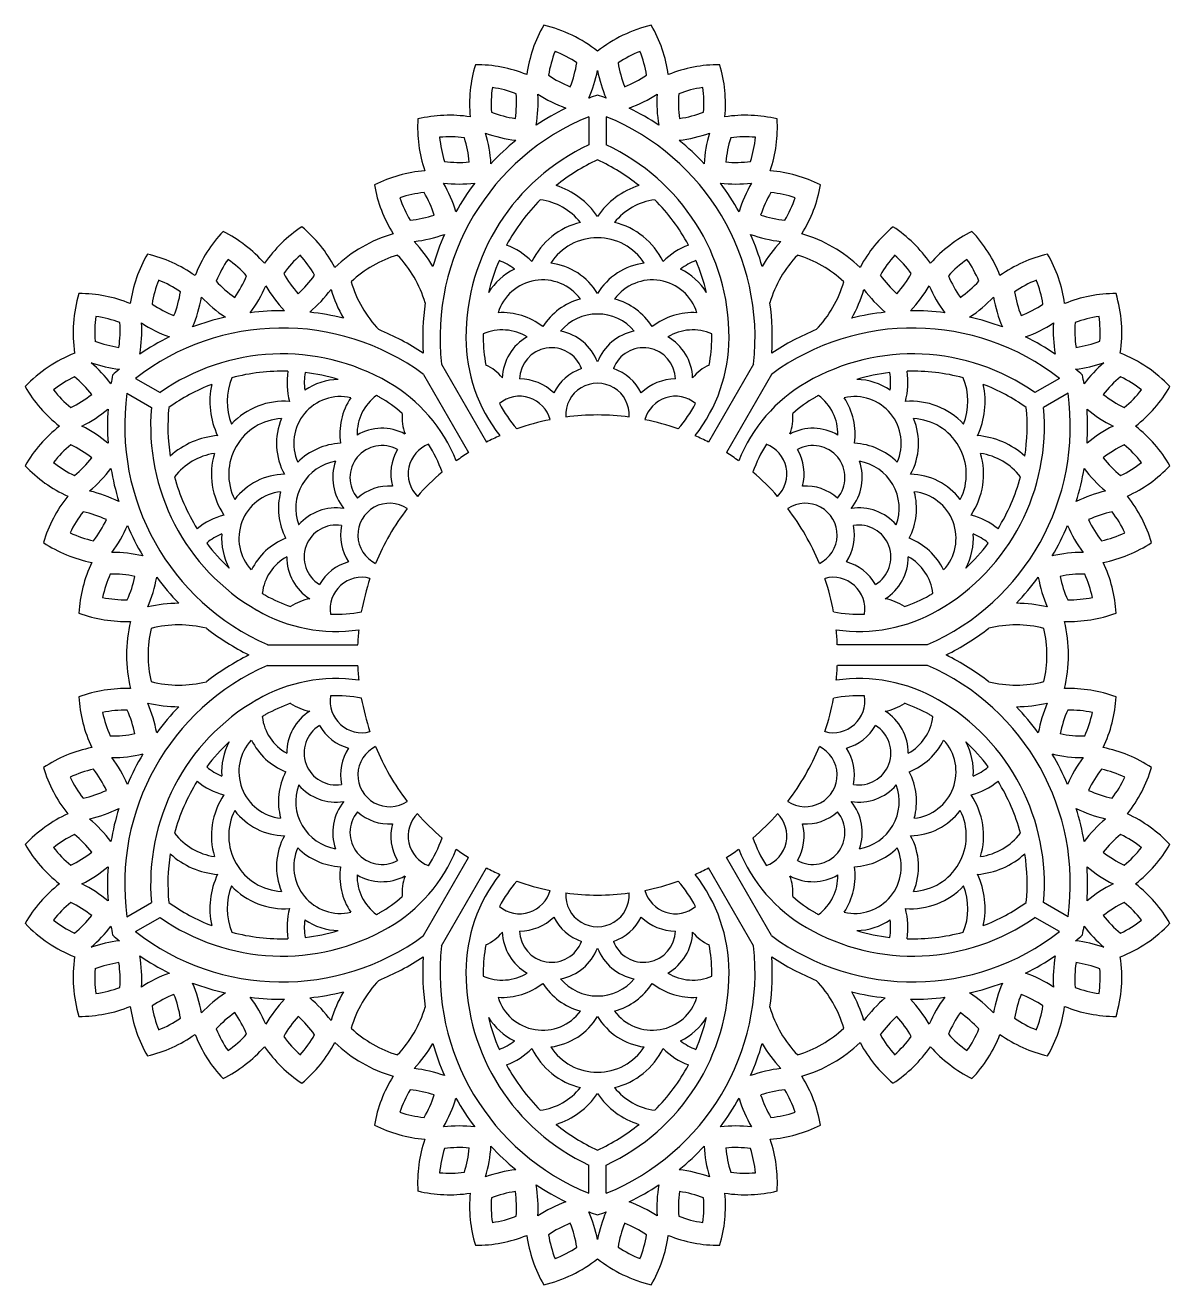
# Model space of a CAD drawing. Extents: x 4 to 286, y 80 to 226.
# Drawn here: x 153.5 to 286, y 80.2 to 226.1 of the extents above; entities that cross this region are included whole.
import ezdxf

# ---------------------------------------------------------------- set-up
doc = ezdxf.new("R2010")
doc.units = 0
doc.layers.get('0').update_dxf_attribs({"linetype": 'CONTINUOUS'})

msp = doc.modelspace()

# ---------------------------------------------------------------- linework, layer by layer
for p, q in [((218.74, 215.47), (218.74, 212.2)), ((220.74, 215.47), (220.74, 212.2)), ((201.68, 186.84), (206.9, 177.8)), ((237.81, 186.84), (232.59, 177.8)), ((199.6, 185.64), (204.82, 176.6)), ((239.88, 185.64), (234.66, 176.6)), ((166.27, 185.18), (169.11, 183.54)), ((273.21, 185.18), (270.38, 183.54)), ((165.27, 183.45), (168.11, 181.81)), ((274.21, 183.45), (271.38, 181.81)), ((181.54, 154.35), (191.98, 154.35)), ((257.95, 154.35), (247.51, 154.35)), ((181.54, 151.95), (191.98, 151.95)), ((257.95, 151.95), (247.51, 151.95)), ((199.6, 120.67), (204.82, 129.71)), ((201.68, 119.47), (206.9, 128.51)), ((237.81, 119.47), (232.59, 128.51)), ((239.88, 120.67), (234.66, 129.71)), ((165.27, 122.86), (168.11, 124.5)), ((274.21, 122.86), (271.38, 124.5)), ((166.27, 121.13), (169.11, 122.77)), ((273.21, 121.13), (270.38, 122.77)), ((218.74, 90.84), (218.74, 94.11)), ((220.74, 90.84), (220.74, 94.11))]:
    msp.add_line(p, q)
for centre, radius, start, end in [((227.1, 218.17), 15.7, 149.8174, 172.0495), ((209.95, 210.77), 15.7, 51.412, 76.8421), ((229.54, 210.77), 15.7, 103.1579, 128.588), ((212.39, 218.17), 15.7, 7.9505, 30.1826), ((227.1, 218.17), 13.2, 158.3402, 170.8104), ((209.95, 210.77), 13.2, 55.8491, 68.3193), ((204.32, 223.81), 13.2, 338.3402, 350.8104), ((229.54, 210.77), 13.2, 111.6807, 124.1509), ((235.16, 223.81), 13.2, 189.1896, 201.6598), ((212.39, 218.17), 13.2, 9.1896, 21.6598), ((220.63, 216.94), 15.7, 163.1507, 185.3829), ((205.65, 205.79), 15.7, 67.9433, 90.1755), ((221.47, 231.21), 13.2, 235.8491, 248.3193), ((204.32, 223.81), 15.7, 336.8134, 349.0292), ((235.16, 223.81), 15.7, 190.9708, 203.1866), ((218.01, 231.21), 13.2, 291.6807, 304.1509), ((233.84, 205.79), 15.7, 89.8245, 112.0567), ((218.86, 216.94), 15.7, 354.6171, 16.8493), ((220.63, 216.94), 13.2, 171.6736, 184.1437), ((205.65, 205.79), 13.2, 69.1824, 81.6526), ((233.84, 205.79), 13.2, 98.3474, 110.8176), ((218.86, 216.94), 13.2, 355.8563, 8.3264), ((197.17, 217.17), 13.2, 351.6736, 4.1437), ((197.17, 217.17), 15.7, 350.1467, 3.3167), ((221.47, 231.21), 15.7, 236.6761, 249.8461), ((229.13, 189.88), 29.62, 108.4738, 110.488), ((210.36, 189.88), 29.62, 69.512, 71.5262), ((218.01, 231.21), 15.7, 290.1539, 303.3239), ((242.31, 217.17), 15.7, 176.6833, 189.8533), ((242.31, 217.17), 13.2, 175.8563, 188.3264), ((212.15, 228.33), 13.2, 249.1824, 261.6526), ((229.13, 189.88), 29.62, 116.1715, 123.8213), ((210.36, 189.88), 29.62, 56.1787, 63.8285), ((227.33, 228.33), 13.2, 278.3474, 290.8176), ((214.62, 214.25), 15.7, 176.484, 198.7162), ((202.61, 199.94), 15.7, 81.2766, 103.5088), ((229.13, 189.88), 27.62, 112.088, 186.3214), ((210.36, 189.88), 27.62, 353.6786, 67.912), ((236.87, 199.94), 15.7, 76.4912, 98.7234), ((224.87, 214.25), 15.7, 341.2838, 3.516), ((202.61, 199.94), 13.2, 82.5158, 94.9859), ((214.62, 214.25), 13.2, 185.0069, 197.477), ((191.74, 209.07), 13.2, 5.0069, 17.477), ((191.74, 209.07), 15.7, 3.4801, 16.65), ((212.15, 228.33), 15.7, 250.0095, 263.1794), ((227.33, 228.33), 15.7, 276.8206, 289.9905), ((247.75, 209.07), 15.7, 163.35, 176.5199), ((247.75, 209.07), 13.2, 162.523, 174.9931), ((236.87, 199.94), 13.2, 85.0141, 97.4842), ((224.87, 214.25), 13.2, 342.523, 354.9931), ((229.13, 189.88), 24.62, 114.9519, 180), ((229.13, 189.88), 29.62, 129.5049, 137.1546), ((210.36, 189.88), 24.62, 0, 65.0481), ((210.36, 189.88), 29.62, 42.8454, 50.4951), ((203.74, 223.38), 13.2, 262.5158, 274.9859), ((229.13, 189.88), 22.62, 114.5159, 128.8545), ((210.36, 189.88), 22.62, 51.1455, 65.4841), ((235.74, 223.38), 13.2, 265.0141, 277.4842), ((201.01, 193.56), 15.7, 94.6099, 116.8421), ((238.48, 193.56), 15.7, 63.1579, 85.3901), ((209.39, 210.25), 15.7, 189.8174, 212.0495), ((188.32, 199.93), 15.7, 16.8134, 29.9834), ((203.74, 223.38), 15.7, 263.3428, 276.5128), ((229.13, 189.88), 29.62, 142.8382, 150.488), ((212.14, 198.7), 9.23, 34.5283, 72.3515), ((227.34, 198.7), 9.23, 107.6485, 145.4717), ((235.74, 223.38), 15.7, 263.4872, 276.6572), ((210.36, 189.88), 29.62, 29.512, 37.1618), ((251.16, 199.93), 15.7, 150.0166, 163.1866), ((230.09, 210.25), 15.7, 327.9505, 350.1826), ((201.01, 193.56), 13.2, 95.8491, 108.3193), ((209.39, 210.25), 13.2, 198.3402, 210.8104), ((188.32, 199.93), 13.2, 18.3402, 30.8104), ((229.13, 189.88), 22.62, 135.0448, 151.679), ((212.14, 198.7), 7.23, 38.7081, 82.2001), ((227.34, 198.7), 7.23, 97.7999, 141.2919), ((210.36, 189.88), 22.62, 28.321, 44.9552), ((251.16, 199.93), 13.2, 149.1896, 161.6598), ((238.48, 193.56), 13.2, 71.6807, 84.1509), ((230.09, 210.25), 13.2, 329.1896, 341.6598), ((194.12, 189.58), 15.7, 123.1579, 145.3901), ((175.47, 190.67), 15.7, 27.9505, 50.1826), ((196.7, 216.62), 13.2, 275.8491, 288.3193), ((219.74, 195), 8.46, 103.4157, 154.0005), ((219.74, 195), 8.46, 25.9995, 76.5843), ((242.78, 216.62), 13.2, 251.6807, 264.1509), ((264.01, 190.67), 15.7, 129.8174, 152.0495), ((245.36, 189.58), 15.7, 34.6099, 56.8421), ((187.79, 191.38), 15.7, 136.4912, 158.7234), ((169.39, 188.14), 15.7, 41.2838, 63.516), ((200.64, 186.24), 16.32, 106.224, 133.776), ((196.7, 216.62), 15.7, 276.6761, 289.8461), ((229.13, 189.88), 29.62, 156.1715, 163.8213), ((219.74, 195), 6.46, 33.0989, 146.9011), ((242.78, 216.62), 15.7, 250.1539, 263.3239), ((210.36, 189.88), 29.62, 16.1787, 23.8285), ((238.84, 186.24), 16.32, 46.224, 73.776), ((270.09, 188.14), 15.7, 116.484, 138.7162), ((251.7, 191.38), 15.7, 21.2766, 43.5088), ((187.1, 190.25), 15.7, 30.1467, 43.3167), ((206.16, 192.73), 8.46, 44.9469, 68.7766), ((233.33, 192.73), 8.46, 111.2234, 135.0531), ((252.38, 190.25), 15.7, 136.6833, 149.8533), ((181.21, 191.68), 15.7, 149.8245, 172.0567), ((164.06, 184.28), 15.7, 54.6171, 76.8493), ((187.79, 191.38), 13.2, 145.0141, 157.4842), ((169.39, 188.14), 13.2, 42.523, 54.9931), ((194.12, 189.58), 13.2, 131.6807, 144.1509), ((175.47, 190.67), 13.2, 29.1896, 41.6598), ((200.64, 186.24), 13.82, 107.1154, 132.8846), ((187.1, 190.25), 13.2, 16.1431, 44.1872), ((229.13, 189.88), 22.62, 156.7685, 166.6384), ((206.16, 192.73), 6.46, 52.0463, 70.1914), ((213.4, 191.17), 7.41, 31.0598, 82.7424), ((226.09, 191.17), 7.41, 97.2576, 148.9402), ((233.33, 192.73), 6.46, 109.8086, 127.9537), ((210.36, 189.88), 22.62, 13.3616, 23.2315), ((252.38, 190.25), 13.2, 135.8128, 163.8569), ((238.84, 186.24), 13.82, 47.1154, 72.8846), ((264.01, 190.67), 13.2, 138.3402, 150.8104), ((245.36, 189.58), 13.2, 35.8491, 48.3193), ((270.09, 188.14), 13.2, 125.0069, 137.477), ((251.7, 191.38), 13.2, 22.5158, 34.9859), ((275.42, 184.28), 15.7, 103.1507, 125.3829), ((258.27, 191.68), 15.7, 7.9433, 30.1755), ((166.93, 202.12), 13.2, 325.0141, 337.4842), ((194.94, 203.75), 13.2, 209.1896, 221.6598), ((176.3, 204.84), 13.2, 311.6807, 324.1509), ((213.4, 191.17), 7.41, 116.205, 147.9139), ((226.09, 191.17), 7.41, 32.0861, 63.795), ((263.18, 204.84), 13.2, 215.8491, 228.3193), ((244.54, 203.75), 13.2, 318.3402, 330.8104), ((272.56, 202.12), 13.2, 202.5158, 214.9859), ((181.21, 191.68), 13.2, 158.3474, 170.8176), ((164.06, 184.28), 13.2, 55.8563, 68.3264), ((185.32, 205.36), 13.2, 222.523, 234.9931), ((166.93, 202.12), 15.7, 323.4872, 336.6572), ((194.94, 203.75), 15.7, 210.0166, 223.1866), ((176.3, 204.84), 15.7, 310.1539, 323.3239), ((203.94, 199.97), 15.7, 196.6833, 209.8533), ((203.94, 199.97), 13.2, 195.8128, 223.8569), ((213.4, 191.17), 5.41, 36.1874, 162.7599), ((226.09, 191.17), 5.41, 17.2401, 143.8126), ((235.55, 199.97), 13.2, 316.1431, 344.1872), ((235.55, 199.97), 15.7, 330.1467, 343.3167), ((263.18, 204.84), 15.7, 216.6761, 229.8461), ((244.54, 203.75), 15.7, 316.8134, 329.9834), ((272.56, 202.12), 15.7, 203.3428, 216.5128), ((254.16, 205.36), 13.2, 305.0069, 317.477), ((275.42, 184.28), 13.2, 111.6736, 124.1437), ((258.27, 191.68), 13.2, 9.1824, 21.6526), ((174.74, 190.45), 15.7, 163.1579, 188.588), ((159.76, 179.29), 15.7, 67.9505, 90.1826), ((158.44, 197.31), 13.2, 338.3474, 350.8176), ((158.44, 197.31), 15.7, 336.8206, 349.9905), ((185.32, 205.36), 15.7, 223.35, 236.5199), ((219.74, 187.08), 7.55, 105.2104, 147.1645), ((219.74, 187.08), 7.55, 32.8355, 74.7896), ((254.16, 205.36), 15.7, 303.4801, 316.65), ((281.05, 197.31), 15.7, 190.0095, 203.1794), ((281.05, 197.31), 13.2, 189.1824, 201.6526), ((279.72, 179.29), 15.7, 89.8174, 112.0495), ((264.74, 190.45), 15.7, 351.412, 16.8421), ((175.59, 204.71), 13.2, 235.8563, 248.3264), ((183.24, 163.39), 29.62, 89.512, 97.1618), ((183.24, 163.39), 29.62, 76.1787, 83.8285), ((229.13, 189.88), 29.62, 172.1666, 183.4424), ((208.73, 185.24), 7.55, 51.7829, 93.737), ((219.74, 187.08), 5.55, 39.8123, 140.1877), ((230.76, 185.24), 7.55, 86.263, 128.2171), ((210.36, 189.88), 29.62, 356.5576, 7.8334), ((256.24, 163.39), 29.62, 96.1715, 103.8213), ((256.24, 163.39), 29.62, 82.8382, 90.488), ((263.9, 204.71), 13.2, 291.6736, 304.1437), ((174.74, 190.45), 13.2, 171.6807, 184.1509), ((159.76, 179.29), 13.2, 69.1896, 81.6598), ((151.28, 190.68), 13.2, 351.6807, 4.1509), ((151.28, 190.68), 15.7, 350.1539, 3.3239), ((175.59, 204.71), 15.7, 236.6833, 249.8533), ((183.24, 163.39), 29.62, 102.8454, 110.4951), ((256.24, 163.39), 29.62, 69.5049, 77.1546), ((263.9, 204.71), 15.7, 290.1467, 303.3167), ((288.2, 190.68), 15.7, 176.6761, 189.8461), ((288.2, 190.68), 13.2, 175.8491, 188.3193), ((279.72, 179.29), 13.2, 98.3402, 110.8104), ((264.74, 190.45), 13.2, 355.8491, 8.3193), ((183.24, 163.39), 27.62, 53.6786, 127.912), ((183.24, 163.39), 29.62, 116.1787, 123.8285), ((183.24, 163.39), 29.62, 56.5576, 67.8334), ((222.8, 189.88), 18.29, 180, 218.2875), ((208.73, 185.24), 5.55, 58.7597, 113.4776), ((229.13, 189.88), 22.62, 178.8569, 180), ((222.8, 189.88), 16.29, 180, 191.191), ((214.42, 185.03), 5.7, 119.6212, 177.8981), ((214.42, 185.03), 5.7, 21.0492, 79.3261), ((225.06, 185.03), 5.7, 100.6739, 158.9508), ((230.76, 185.24), 5.55, 66.5224, 121.2403), ((225.06, 185.03), 5.7, 2.1019, 60.3788), ((216.68, 189.88), 18.29, 321.7125, 0), ((216.68, 189.88), 16.29, 348.809, 0), ((210.36, 189.88), 22.62, 0, 1.1431), ((256.24, 163.39), 27.62, 52.088, 126.3214), ((256.24, 163.39), 29.62, 112.1666, 123.4424), ((256.24, 163.39), 29.62, 56.1715, 63.8213), ((166.26, 201.83), 13.2, 249.1896, 261.6598), ((214.42, 185.03), 3.7, 20.1602, 178.7872), ((225.06, 185.03), 3.7, 1.2128, 159.8398), ((273.22, 201.83), 13.2, 278.3402, 290.8104), ((164.95, 173.48), 15.7, 111.412, 136.8421), ((150.84, 175.13), 15.7, 36.8134, 49.0292), ((166.26, 201.83), 15.7, 250.9708, 263.1866), ((183.24, 163.39), 24.62, 60, 125.0481), ((204.36, 181.58), 5.7, 39.9966, 64.426), ((235.12, 181.58), 5.7, 115.574, 140.0034), ((256.24, 163.39), 24.62, 54.9519, 120), ((273.22, 201.83), 15.7, 276.8134, 289.0292), ((288.64, 175.13), 15.7, 130.9708, 143.1866), ((274.54, 173.48), 15.7, 43.1579, 68.588), ((164.95, 173.48), 13.2, 115.8491, 128.3193), ((150.84, 175.13), 13.2, 38.3402, 50.8104), ((192.63, 179.65), 29.62, 168.4738, 170.488), ((183.24, 163.39), 29.62, 129.512, 131.5262), ((184.1, 182.51), 7.23, 157.7999, 201.2919), ((183.24, 163.39), 22.62, 88.321, 104.9552), ((192.26, 184.71), 8.46, 171.2234, 195.0531), ((192.26, 184.71), 6.46, 169.8086, 187.9537), ((183.24, 163.39), 22.62, 73.3616, 83.2315), ((219.74, 180.95), 5.67, 109.0028, 153.2535), ((219.74, 180.95), 5.67, 26.7465, 70.9972), ((256.24, 163.39), 22.62, 96.7685, 106.6384), ((247.22, 184.71), 6.46, 352.0463, 10.1914), ((247.22, 184.71), 8.46, 344.9469, 8.7766), ((256.24, 163.39), 22.62, 75.0448, 91.679), ((255.39, 182.51), 7.23, 338.7081, 22.2001), ((256.24, 163.39), 29.62, 48.4738, 50.488), ((246.86, 179.65), 29.62, 9.512, 11.5262), ((288.64, 175.13), 13.2, 129.1896, 141.6598), ((274.54, 173.48), 13.2, 51.6807, 64.1509), ((167.11, 192.03), 15.7, 209.8174, 232.0495), ((167.11, 192.03), 13.2, 218.3402, 230.8104), ((183.24, 163.39), 22.62, 111.1455, 125.4841), ((184.1, 182.51), 9.23, 167.6485, 205.4717), ((189.99, 177.66), 7.41, 92.0861, 123.795), ((186.4, 168.87), 18.29, 21.7125, 60), ((210.72, 179.44), 5.67, 45.6939, 89.9445), ((219.74, 180.95), 3.67, 356.214, 183.786), ((228.77, 179.44), 5.67, 90.0555, 134.3061), ((253.08, 168.87), 18.29, 120, 158.2875), ((249.5, 177.66), 7.41, 56.205, 87.9139), ((255.39, 182.51), 9.23, 334.5283, 12.3515), ((256.24, 163.39), 22.62, 54.5159, 68.8545), ((272.37, 192.03), 13.2, 309.1896, 321.6598), ((272.37, 192.03), 15.7, 307.9505, 330.1826), ((153.01, 193.68), 13.2, 295.8491, 308.3193), ((192.63, 179.65), 27.62, 172.088, 246.3214), ((183.51, 174.08), 8.46, 85.9995, 136.5843), ((189.99, 177.66), 5.41, 77.2401, 203.8126), ((197.46, 178.74), 7.55, 146.263, 188.2171), ((197.46, 178.74), 5.55, 126.5224, 181.2403), ((183.24, 163.39), 22.62, 60, 61.1431), ((186.4, 168.87), 16.29, 48.809, 60), ((210.72, 179.44), 3.67, 15.1614, 129.316), ((222.8, 189.88), 16.29, 207.81, 220.378), ((228.77, 179.44), 3.67, 50.684, 164.8386), ((216.68, 189.88), 16.29, 319.622, 332.19), ((253.08, 168.87), 16.29, 120, 131.191), ((256.24, 163.39), 22.62, 118.8569, 120), ((242.02, 178.74), 5.55, 358.7597, 53.4776), ((249.5, 177.66), 5.41, 336.1874, 102.7599), ((242.02, 178.74), 7.55, 351.7829, 33.737), ((255.98, 174.08), 8.46, 43.4157, 94.0005), ((246.86, 179.65), 27.62, 293.6786, 7.912), ((286.47, 193.68), 13.2, 231.6807, 244.1509), ((153.01, 193.68), 15.7, 296.6761, 309.8461), ((192.63, 179.65), 29.62, 176.1715, 183.8213), ((192.63, 179.65), 24.62, 174.9519, 240), ((192.63, 179.65), 22.62, 174.5159, 188.8545), ((202.82, 180.69), 5.7, 175.574, 200.0034), ((219.74, 153.15), 27.79, 82.428, 97.572), ((236.67, 180.69), 5.7, 339.9966, 4.426), ((246.86, 179.65), 24.62, 300, 5.0481), ((246.86, 179.65), 22.62, 351.1455, 5.4841), ((246.86, 179.65), 29.62, 356.1787, 3.8285), ((286.47, 193.68), 15.7, 230.1539, 243.3239), ((167.11, 167.26), 15.7, 127.9433, 150.1755), ((153.01, 165.62), 15.7, 50.1467, 63.3167), ((183.51, 174.08), 6.46, 93.0989, 206.9011), ((189.99, 177.66), 7.41, 157.2576, 208.9402), ((194.79, 173.7), 5.7, 62.1019, 120.3788), ((219.74, 153.15), 27.79, 101.3754, 109.6596), ((219.74, 153.15), 27.79, 70.3404, 78.6246), ((244.69, 173.7), 5.7, 59.6212, 117.8981), ((249.5, 177.66), 7.41, 331.0598, 22.7424), ((255.98, 174.08), 6.46, 333.0989, 86.9011), ((286.47, 165.62), 15.7, 116.6833, 129.8533), ((272.37, 167.26), 15.7, 29.8245, 52.0567), ((176.5, 169.35), 9.23, 94.5283, 132.3515), ((219.74, 153.15), 27.79, 113.9834, 117.5254), ((219.74, 153.15), 27.79, 62.4746, 66.0166), ((262.99, 169.35), 9.23, 47.6485, 85.4717), ((167.11, 167.26), 13.2, 129.1824, 141.6526), ((153.01, 165.62), 13.2, 51.6736, 64.1437), ((176.5, 169.35), 7.23, 98.7081, 142.2001), ((183.51, 174.08), 8.46, 163.4157, 214.0005), ((190.36, 170.12), 7.55, 92.8355, 134.7896), ((194.79, 173.7), 3.7, 61.2128, 219.8398), ((201.49, 174.11), 5.67, 150.0555, 194.3061), ((201.49, 174.11), 3.67, 110.684, 224.8386), ((186.4, 168.87), 16.29, 19.622, 32.19), ((219.74, 153.15), 27.79, 122.4746, 126.0166), ((219.74, 153.15), 27.79, 53.9834, 57.5254), ((253.08, 168.87), 16.29, 147.81, 160.378), ((237.99, 174.11), 3.67, 315.1614, 69.316), ((244.69, 173.7), 3.7, 320.1602, 118.7872), ((237.99, 174.11), 5.67, 345.6939, 29.9445), ((249.12, 170.12), 7.55, 45.2104, 87.1645), ((255.98, 174.08), 8.46, 325.9995, 16.5843), ((262.99, 169.35), 7.23, 37.7999, 81.2919), ((286.47, 165.62), 13.2, 115.8563, 128.3264), ((272.37, 167.26), 13.2, 38.3474, 50.8176), ((164.95, 185.81), 15.7, 223.1507, 245.3829), ((164.95, 185.81), 13.2, 231.6736, 244.1437), ((150.85, 184.17), 13.2, 309.1824, 321.6526), ((190.36, 170.12), 5.55, 99.8123, 200.1877), ((194.79, 173.7), 5.7, 160.6739, 218.9508), ((244.69, 173.7), 5.7, 321.0492, 19.3261), ((249.12, 170.12), 5.55, 339.8123, 80.1877), ((288.64, 184.17), 13.2, 218.3474, 230.8176), ((274.54, 185.81), 13.2, 295.8563, 308.3264), ((274.54, 185.81), 15.7, 294.6171, 316.8493), ((150.85, 184.17), 15.7, 310.0095, 323.1794), ((192.63, 179.65), 29.62, 189.5049, 197.1546), ((192.63, 179.65), 22.62, 195.0448, 211.679), ((183.64, 166.67), 7.41, 91.0598, 142.7424), ((219.74, 153.15), 27.79, 130.3404, 138.6246), ((219.74, 153.15), 27.79, 41.3754, 49.6596), ((255.84, 166.67), 7.41, 37.2576, 88.9402), ((246.86, 179.65), 22.62, 328.321, 344.9552), ((246.86, 179.65), 29.62, 342.8454, 350.4951), ((288.64, 184.17), 15.7, 216.8206, 229.9905), ((157.32, 156.86), 15.7, 63.4801, 76.65), ((195.67, 167.05), 5.67, 86.7465, 130.9972), ((243.81, 167.05), 5.67, 49.0028, 93.2535), ((282.17, 156.86), 15.7, 103.35, 116.5199), ((170.66, 161.71), 15.7, 141.2766, 163.5088), ((183.64, 166.67), 5.41, 96.1874, 222.7599), ((190.36, 170.12), 7.55, 165.2104, 207.1645), ((195.67, 167.05), 3.67, 56.214, 243.786), ((243.81, 167.05), 3.67, 296.214, 123.786), ((249.12, 170.12), 7.55, 332.8355, 14.7896), ((255.84, 166.67), 5.41, 317.2401, 83.8126), ((268.83, 161.71), 15.7, 16.4912, 38.7234), ((170.66, 161.71), 13.2, 142.5158, 154.9859), ((157.32, 156.86), 13.2, 65.0069, 77.477), ((178.68, 161.18), 8.46, 104.9469, 128.7766), ((189.47, 164.49), 5.7, 81.0492, 139.3261), ((219.74, 153.15), 27.79, 142.428, 157.572), ((219.74, 153.15), 27.79, 22.428, 37.572), ((250.01, 164.49), 5.7, 40.6739, 98.9508), ((260.81, 161.18), 8.46, 51.2234, 75.0531), ((282.17, 156.86), 13.2, 102.523, 114.9931), ((268.83, 161.71), 13.2, 25.0141, 37.4842), ((150.93, 174.41), 13.2, 322.5158, 334.9859), ((150.93, 174.41), 15.7, 323.3428, 336.5128), ((192.63, 179.65), 29.62, 202.8382, 210.488), ((189.47, 164.49), 3.7, 80.1602, 238.7872), ((195.67, 167.05), 5.67, 169.0028, 213.2535), ((243.81, 167.05), 5.67, 326.7465, 10.9972), ((250.01, 164.49), 3.7, 301.2128, 99.8398), ((246.86, 179.65), 29.62, 329.512, 337.1618), ((288.55, 174.41), 15.7, 203.4872, 216.6572), ((288.55, 174.41), 13.2, 205.0141, 217.4842), ((164.27, 179.26), 13.2, 245.0069, 257.477), ((178.68, 161.18), 6.46, 112.0463, 130.1914), ((183.64, 166.67), 7.41, 176.205, 207.9139), ((186.45, 159.66), 7.55, 111.7829, 153.737), ((253.04, 159.66), 7.55, 26.263, 68.2171), ((255.84, 166.67), 7.41, 332.0861, 3.795), ((260.81, 161.18), 6.46, 49.8086, 67.9537), ((275.21, 179.26), 13.2, 282.523, 294.9931), ((164.27, 179.26), 15.7, 236.484, 258.7162), ((163.52, 149.33), 15.7, 76.8134, 89.9834), ((192.63, 179.65), 22.62, 216.7685, 226.6384), ((246.86, 179.65), 22.62, 313.3616, 323.2315), ((275.96, 149.33), 15.7, 90.0166, 103.1866), ((275.21, 179.26), 15.7, 281.2838, 303.516), ((175.38, 157.13), 15.7, 154.6099, 176.8421), ((186.45, 159.66), 5.55, 118.7597, 173.4776), ((189.47, 164.49), 5.7, 179.6212, 237.8981), ((192.46, 158.48), 5.67, 105.6939, 149.9445), ((247.02, 158.48), 5.67, 30.0555, 74.3061), ((250.01, 164.49), 5.7, 302.1019, 0.3788), ((253.04, 159.66), 5.55, 6.5224, 61.2403), ((264.1, 157.13), 15.7, 3.1579, 25.3901), ((175.38, 157.13), 13.2, 155.8491, 168.3193), ((163.52, 149.33), 13.2, 78.3402, 90.8104), ((153.26, 164.93), 13.2, 335.8491, 348.3193), ((153.26, 164.93), 15.7, 336.6761, 349.8461), ((192.63, 179.65), 29.62, 216.1715, 223.8213), ((192.46, 158.48), 3.67, 75.1614, 189.316), ((219.74, 153.15), 27.79, 161.3754, 169.6596), ((247.02, 158.48), 3.67, 350.684, 104.8386), ((219.74, 153.15), 27.79, 10.3404, 18.6246), ((246.86, 179.65), 29.62, 316.1787, 323.8285), ((286.22, 164.93), 15.7, 190.1539, 203.3239), ((275.96, 149.33), 13.2, 89.1896, 101.6598), ((286.22, 164.93), 13.2, 191.6807, 204.1509), ((264.1, 157.13), 13.2, 11.6807, 24.1509), ((165.12, 172.74), 13.2, 258.3402, 270.8104), ((171.3, 143.44), 15.7, 90.1467, 103.3167), ((192.63, 179.65), 22.62, 238.8569, 240), ((189.47, 174.17), 16.29, 240, 251.191), ((187.43, 154.05), 5.7, 99.9966, 124.426), ((252.05, 154.05), 5.7, 55.574, 80.0034), ((250.02, 174.17), 16.29, 288.809, 300), ((246.86, 179.65), 22.62, 300, 301.1431), ((268.19, 143.44), 15.7, 76.6833, 89.8533), ((274.36, 172.74), 13.2, 269.1896, 281.6598), ((165.12, 172.74), 15.7, 249.8174, 272.0495), ((189.47, 174.17), 18.29, 240, 278.2875), ((189.47, 174.17), 16.29, 267.81, 280.378), ((250.02, 174.17), 16.29, 259.622, 272.19), ((250.02, 174.17), 18.29, 261.7125, 300), ((274.36, 172.74), 15.7, 267.9505, 290.1826), ((181.54, 153.15), 16.32, 166.224, 193.776), ((181.54, 153.15), 13.82, 167.1154, 192.8846), ((171.3, 143.44), 13.2, 76.1431, 104.1872), ((192.63, 179.65), 29.62, 232.1666, 243.4424), ((219.74, 153.15), 27.79, 173.9834, 177.5254), ((219.74, 153.15), 27.79, 2.4746, 6.0166), ((246.86, 179.65), 29.62, 296.5576, 307.8334), ((268.19, 143.44), 13.2, 75.8128, 103.8569), ((257.95, 153.15), 13.82, 347.1154, 12.8846), ((257.95, 153.15), 16.32, 346.224, 13.776), ((192.63, 126.66), 29.62, 116.5576, 127.8334), ((246.86, 126.66), 29.62, 52.1666, 63.4424), ((192.63, 126.66), 27.62, 113.6786, 187.912), ((219.74, 153.15), 27.79, 182.4746, 186.0166), ((219.74, 153.15), 27.79, 353.9834, 357.5254), ((246.86, 126.66), 27.62, 352.088, 66.3214), ((189.47, 132.14), 18.29, 81.7125, 120), ((250.02, 132.14), 18.29, 60, 98.2875), ((165.12, 133.57), 15.7, 87.9505, 110.1826), ((171.3, 162.87), 13.2, 255.8128, 283.8569), ((268.19, 162.87), 13.2, 256.1431, 284.1872), ((274.36, 133.57), 15.7, 69.8174, 92.0495), ((175.38, 149.18), 15.7, 183.1579, 205.3901), ((153.26, 141.37), 15.7, 10.1539, 23.3239), ((171.3, 162.87), 15.7, 256.6833, 269.8533), ((192.63, 126.66), 24.62, 120, 185.0481), ((189.47, 132.14), 16.29, 108.809, 120), ((187.43, 152.26), 5.7, 235.574, 260.0034), ((192.46, 147.83), 3.67, 170.684, 284.8386), ((189.47, 132.14), 16.29, 79.622, 92.19), ((219.74, 153.15), 27.79, 190.3404, 198.6246), ((247.02, 147.83), 3.67, 255.1614, 9.316), ((219.74, 153.15), 27.79, 341.3754, 349.6596), ((250.02, 132.14), 16.29, 87.81, 100.378), ((252.05, 152.26), 5.7, 279.9966, 304.426), ((250.02, 132.14), 16.29, 60, 71.191), ((246.86, 126.66), 24.62, 354.9519, 60), ((268.19, 162.87), 15.7, 270.1467, 283.3167), ((286.22, 141.37), 15.7, 156.6761, 169.8461), ((264.1, 149.18), 15.7, 334.6099, 356.8421), ((165.12, 133.57), 13.2, 89.1896, 101.6598), ((175.38, 149.18), 13.2, 191.6807, 204.1509), ((153.26, 141.37), 13.2, 11.6807, 24.1509), ((192.63, 126.66), 29.62, 136.1787, 143.8285), ((192.63, 126.66), 22.62, 120, 121.1431), ((186.45, 146.65), 5.55, 186.5224, 241.2403), ((189.47, 141.82), 5.7, 122.1019, 180.3788), ((250.01, 141.82), 5.7, 359.6212, 57.8981), ((253.04, 146.65), 5.55, 298.7597, 353.4776), ((246.86, 126.66), 22.62, 58.8569, 60), ((246.86, 126.66), 29.62, 36.1715, 43.8213), ((286.22, 141.37), 13.2, 155.8491, 168.3193), ((274.36, 133.57), 13.2, 78.3402, 90.8104), ((264.1, 149.18), 13.2, 335.8491, 348.3193), ((189.47, 141.82), 3.7, 121.2128, 279.8398), ((192.46, 147.83), 5.67, 210.0555, 254.3061), ((247.02, 147.83), 5.67, 285.6939, 329.9445), ((250.01, 141.82), 3.7, 260.1602, 58.7872), ((163.52, 156.98), 13.2, 269.1896, 281.6598), ((192.63, 126.66), 22.62, 133.3616, 143.2315), ((183.64, 139.64), 7.41, 152.0861, 183.795), ((183.64, 139.64), 5.41, 137.2401, 263.8126), ((186.45, 146.65), 7.55, 206.263, 248.2171), ((253.04, 146.65), 7.55, 291.7829, 333.737), ((255.84, 139.64), 5.41, 276.1874, 42.7599), ((246.86, 126.66), 22.62, 36.7685, 46.6384), ((255.84, 139.64), 7.41, 356.205, 27.9139), ((275.96, 156.98), 13.2, 258.3402, 270.8104), ((164.27, 127.04), 15.7, 101.2838, 123.516), ((163.52, 156.98), 15.7, 270.0166, 283.1866), ((192.63, 126.66), 29.62, 149.512, 157.1618), ((195.67, 139.26), 5.67, 146.7465, 190.9972), ((195.67, 139.26), 3.67, 116.214, 303.786), ((219.74, 153.15), 27.79, 202.428, 217.572), ((243.81, 139.26), 3.67, 236.214, 63.786), ((219.74, 153.15), 27.79, 322.428, 337.572), ((243.81, 139.26), 5.67, 349.0028, 33.2535), ((275.96, 156.98), 15.7, 256.8134, 269.9834), ((246.86, 126.66), 29.62, 22.8382, 30.488), ((275.21, 127.04), 15.7, 56.484, 78.7162), ((170.66, 144.6), 15.7, 196.4912, 218.7234), ((150.93, 131.9), 15.7, 23.4872, 36.6572), ((178.68, 145.13), 6.46, 229.8086, 247.9537), ((260.81, 145.13), 6.46, 292.0463, 310.1914), ((288.55, 131.9), 15.7, 143.3428, 156.5128), ((268.83, 144.6), 15.7, 321.2766, 343.5088), ((164.27, 127.04), 13.2, 102.523, 114.9931), ((170.66, 144.6), 13.2, 205.0141, 217.4842), ((150.93, 131.9), 13.2, 25.0141, 37.4842), ((192.63, 126.66), 22.62, 148.321, 164.9552), ((178.68, 145.13), 8.46, 231.2234, 255.0531), ((190.36, 136.19), 7.55, 152.8355, 194.7896), ((249.12, 136.19), 7.55, 345.2104, 27.1645), ((260.81, 145.13), 8.46, 284.9469, 308.7766), ((246.86, 126.66), 22.62, 15.0448, 31.679), ((288.55, 131.9), 13.2, 142.5158, 154.9859), ((275.21, 127.04), 13.2, 65.0069, 77.477), ((268.83, 144.6), 13.2, 322.5158, 334.9859), ((157.32, 149.45), 13.2, 282.523, 294.9931), ((190.36, 136.19), 5.55, 159.8123, 260.1877), ((189.47, 141.82), 5.7, 220.6739, 278.9508), ((250.01, 141.82), 5.7, 261.0492, 319.3261), ((249.12, 136.19), 5.55, 279.8123, 20.1877), ((282.17, 149.45), 13.2, 245.0069, 257.477), ((183.51, 132.23), 8.46, 145.9995, 196.5843), ((194.79, 132.61), 5.7, 141.0492, 199.3261), ((244.69, 132.61), 5.7, 340.6739, 38.9508), ((255.98, 132.23), 8.46, 343.4157, 34.0005), ((164.95, 120.49), 15.7, 114.6171, 136.8493), ((157.32, 149.45), 15.7, 283.35, 296.5199), ((150.85, 122.14), 15.7, 36.8206, 49.9905), ((192.63, 126.66), 29.62, 162.8454, 170.4951), ((183.51, 132.23), 6.46, 153.0989, 266.9011), ((183.64, 139.64), 7.41, 217.2576, 268.9402), ((194.79, 132.61), 3.7, 140.1602, 298.7872), ((195.67, 139.26), 5.67, 229.0028, 273.2535), ((201.49, 132.2), 3.67, 135.1614, 249.316), ((219.74, 153.15), 27.79, 221.3754, 229.6596), ((219.74, 153.15), 27.79, 310.3404, 318.6246), ((237.99, 132.2), 3.67, 290.684, 44.8386), ((244.69, 132.61), 3.7, 241.2128, 39.8398), ((243.81, 139.26), 5.67, 266.7465, 310.9972), ((255.84, 139.64), 7.41, 271.0598, 322.7424), ((255.98, 132.23), 6.46, 273.0989, 26.9011), ((246.86, 126.66), 29.62, 9.5049, 17.1546), ((282.17, 149.45), 15.7, 243.4801, 256.65), ((288.64, 122.14), 15.7, 130.0095, 143.1794), ((274.54, 120.49), 15.7, 43.1507, 65.3829), ((201.49, 132.2), 5.67, 165.6939, 209.9445), ((237.99, 132.2), 5.67, 330.0555, 14.3061), ((164.95, 120.49), 13.2, 115.8563, 128.3264), ((150.85, 122.14), 13.2, 38.3474, 50.8176), ((176.5, 136.96), 7.23, 217.7999, 261.2919), ((189.99, 128.65), 7.41, 151.0598, 202.7424), ((186.4, 137.44), 16.29, 327.81, 340.378), ((253.08, 137.44), 16.29, 199.622, 212.19), ((249.5, 128.65), 7.41, 337.2576, 28.9402), ((262.99, 136.96), 7.23, 278.7081, 322.2001), ((288.64, 122.14), 13.2, 129.1824, 141.6526), ((274.54, 120.49), 13.2, 51.6736, 64.1437), ((167.11, 139.05), 15.7, 209.8245, 232.0567), ((167.11, 139.05), 13.2, 218.3474, 230.8176), ((153.01, 140.69), 13.2, 295.8563, 308.3264), ((192.63, 126.66), 22.62, 171.1455, 185.4841), ((176.5, 136.96), 9.23, 227.6485, 265.4717), ((189.99, 128.65), 5.41, 156.1874, 282.7599), ((190.36, 136.19), 7.55, 225.2104, 267.1645), ((186.4, 137.44), 18.29, 300, 338.2875), ((219.74, 153.15), 27.79, 233.9834, 237.5254), ((219.74, 153.15), 27.79, 302.4746, 306.0166), ((253.08, 137.44), 18.29, 201.7125, 240), ((249.5, 128.65), 5.41, 257.2401, 23.8126), ((249.12, 136.19), 7.55, 272.8355, 314.7896), ((262.99, 136.96), 9.23, 274.5283, 312.3515), ((246.86, 126.66), 22.62, 354.5159, 8.8545), ((286.47, 140.69), 13.2, 231.6736, 244.1437), ((272.37, 139.05), 13.2, 309.1824, 321.6526), ((272.37, 139.05), 15.7, 307.9433, 330.1755), ((153.01, 140.69), 15.7, 296.6833, 309.8533), ((192.63, 126.66), 29.62, 176.1787, 183.8285), ((197.46, 127.57), 7.55, 171.7829, 213.737), ((219.74, 153.15), 27.79, 242.4746, 246.0166), ((219.74, 153.15), 27.79, 293.9834, 297.5254), ((242.02, 127.57), 7.55, 326.263, 8.2171), ((246.86, 126.66), 29.62, 356.1715, 3.8213), ((286.47, 140.69), 15.7, 230.1467, 243.3167), ((184.1, 123.8), 9.23, 154.5283, 192.3515), ((197.46, 127.57), 5.55, 178.7597, 233.4776), ((194.79, 132.61), 5.7, 239.6212, 297.8981), ((202.82, 125.62), 5.7, 159.9966, 184.426), ((222.8, 116.43), 18.29, 141.7125, 180), ((222.8, 116.43), 16.29, 139.622, 152.19), ((219.74, 153.15), 27.79, 250.3404, 258.6246), ((219.74, 153.15), 27.79, 281.3754, 289.6596), ((216.68, 116.43), 16.29, 27.81, 40.378), ((216.68, 116.43), 18.29, 0, 38.2875), ((244.69, 132.61), 5.7, 242.1019, 300.3788), ((236.67, 125.62), 5.7, 355.574, 20.0034), ((242.02, 127.57), 5.55, 306.5224, 1.2403), ((255.39, 123.8), 9.23, 347.6485, 25.4717), ((167.11, 114.28), 15.7, 127.9505, 150.1826), ((153.01, 112.63), 15.7, 50.1539, 63.3239), ((184.1, 123.8), 7.23, 158.7081, 202.2001), ((183.51, 132.23), 8.46, 223.4157, 274.0005), ((210.72, 126.87), 3.67, 230.684, 344.8386), ((219.74, 125.36), 3.67, 176.214, 3.786), ((219.74, 153.15), 27.79, 262.428, 277.572), ((228.77, 126.87), 3.67, 195.1614, 309.316), ((255.98, 132.23), 8.46, 265.9995, 316.5843), ((255.39, 123.8), 7.23, 337.7999, 21.2919), ((286.47, 112.63), 15.7, 116.6761, 129.8461), ((272.37, 114.28), 15.7, 29.8174, 52.0495), ((167.11, 114.28), 13.2, 129.1896, 141.6598), ((153.01, 112.63), 13.2, 51.6807, 64.1509), ((183.24, 142.92), 22.62, 234.5159, 248.8545), ((186.4, 137.44), 16.29, 300, 311.191), ((253.08, 137.44), 16.29, 228.809, 240), ((256.24, 142.92), 22.62, 291.1455, 305.4841), ((286.47, 112.63), 13.2, 115.8491, 128.3193), ((272.37, 114.28), 13.2, 38.3402, 50.8104), ((150.84, 131.18), 13.2, 309.1896, 321.6598), ((183.24, 142.92), 24.62, 234.9519, 300), ((192.26, 121.6), 8.46, 164.9469, 188.7766), ((192.26, 121.6), 6.46, 172.0463, 190.1914), ((189.99, 128.65), 7.41, 236.205, 267.9139), ((183.24, 142.92), 22.62, 298.8569, 300), ((210.72, 126.87), 5.67, 270.0555, 314.3061), ((219.74, 125.36), 5.67, 206.7465, 250.9972), ((219.74, 125.36), 5.67, 289.0028, 333.2535), ((228.77, 126.87), 5.67, 225.6939, 269.9445), ((256.24, 142.92), 24.62, 240, 305.0481), ((256.24, 142.92), 22.62, 240, 241.1431), ((249.5, 128.65), 7.41, 272.0861, 303.795), ((247.22, 121.6), 6.46, 349.8086, 7.9537), ((247.22, 121.6), 8.46, 351.2234, 15.0531), ((288.64, 131.18), 13.2, 218.3402, 230.8104), ((164.95, 132.83), 15.7, 223.1579, 248.588), ((164.95, 132.83), 13.2, 231.6807, 244.1509), ((150.84, 131.18), 15.7, 310.9708, 323.1866), ((192.63, 126.66), 29.62, 189.512, 191.5262), ((183.24, 142.92), 27.62, 232.088, 306.3214), ((183.24, 142.92), 22.62, 255.0448, 271.679), ((183.24, 142.92), 22.62, 276.7685, 286.6384), ((204.36, 124.73), 5.7, 295.574, 320.0034), ((214.42, 121.28), 5.7, 182.1019, 240.3788), ((214.42, 121.28), 3.7, 181.2128, 339.8398), ((225.06, 121.28), 3.7, 200.1602, 358.7872), ((225.06, 121.28), 5.7, 299.6212, 357.8981), ((235.12, 124.73), 5.7, 219.9966, 244.426), ((256.24, 142.92), 27.62, 233.6786, 307.912), ((256.24, 142.92), 22.62, 253.3616, 263.2315), ((256.24, 142.92), 22.62, 268.321, 284.9552), ((246.86, 126.66), 29.62, 348.4738, 350.488), ((288.64, 131.18), 15.7, 216.8134, 229.0292), ((274.54, 132.83), 15.7, 291.412, 316.8421), ((274.54, 132.83), 13.2, 295.8491, 308.3193), ((166.26, 104.48), 15.7, 96.8134, 109.0292), ((183.24, 142.92), 29.62, 228.4738, 230.488), ((222.8, 116.43), 16.29, 168.809, 180), ((216.68, 116.43), 16.29, 0, 11.191), ((256.24, 142.92), 29.62, 309.512, 311.5262), ((273.22, 104.48), 15.7, 70.9708, 83.1866), ((174.74, 115.86), 15.7, 171.412, 196.8421), ((151.28, 115.63), 15.7, 356.6761, 9.8461), ((183.24, 142.92), 29.62, 236.1715, 243.8213), ((183.24, 142.92), 29.62, 292.1666, 303.4424), ((229.13, 116.43), 29.62, 176.5576, 187.8334), ((229.13, 116.43), 27.62, 173.6786, 247.912), ((214.42, 121.28), 5.7, 280.6739, 338.9508), ((225.06, 121.28), 5.7, 201.0492, 259.3261), ((210.36, 116.43), 27.62, 292.088, 6.3214), ((210.36, 116.43), 29.62, 352.1666, 3.4424), ((256.24, 142.92), 29.62, 236.5576, 247.8334), ((256.24, 142.92), 29.62, 296.1787, 303.8285), ((288.2, 115.63), 15.7, 170.1539, 183.3239), ((264.74, 115.86), 15.7, 343.1579, 8.588), ((174.74, 115.86), 13.2, 175.8491, 188.3193), ((166.26, 104.48), 13.2, 98.3402, 110.8104), ((151.28, 115.63), 13.2, 355.8491, 8.3193), ((288.2, 115.63), 13.2, 171.6807, 184.1509), ((273.22, 104.48), 13.2, 69.1896, 81.6598), ((264.74, 115.86), 13.2, 351.6807, 4.1509), ((175.59, 101.6), 15.7, 110.1467, 123.3167), ((203.94, 106.34), 13.2, 136.1431, 164.1872), ((229.13, 116.43), 24.62, 180, 245.0481), ((229.13, 116.43), 22.62, 180, 181.1431), ((208.73, 121.07), 5.55, 246.5224, 301.2403), ((219.74, 119.23), 5.55, 219.8123, 320.1877), ((210.36, 116.43), 24.62, 294.9519, 0), ((230.76, 121.07), 5.55, 238.7597, 293.4776), ((210.36, 116.43), 22.62, 358.8569, 0), ((235.55, 106.34), 13.2, 15.8128, 43.8569), ((263.9, 101.6), 15.7, 56.6833, 69.8533), ((159.76, 127.02), 13.2, 278.3402, 290.8104), ((175.59, 101.6), 13.2, 111.6736, 124.1437), ((158.44, 108.99), 13.2, 9.1824, 21.6526), ((158.44, 108.99), 15.7, 10.0095, 23.1794), ((183.24, 142.92), 29.62, 249.5049, 257.1546), ((185.32, 100.94), 15.7, 123.4801, 136.65), ((183.24, 142.92), 29.62, 276.1715, 283.8213), ((203.94, 106.34), 15.7, 150.1467, 163.3167), ((208.73, 121.07), 7.55, 266.263, 308.2171), ((219.74, 119.23), 7.55, 212.8355, 254.7896), ((219.74, 119.23), 7.55, 285.2104, 327.1645), ((230.76, 121.07), 7.55, 231.7829, 273.737), ((235.55, 106.34), 15.7, 16.6833, 29.8533), ((256.24, 142.92), 29.62, 256.1787, 263.8285), ((256.24, 142.92), 29.62, 282.8454, 290.4951), ((254.16, 100.94), 15.7, 43.35, 56.5199), ((281.05, 108.99), 15.7, 156.8206, 169.9905), ((281.05, 108.99), 13.2, 158.3474, 170.8176), ((263.9, 101.6), 13.2, 55.8563, 68.3264), ((279.72, 127.02), 13.2, 249.1896, 261.6598), ((159.76, 127.02), 15.7, 269.8174, 292.0495), ((181.21, 114.63), 15.7, 187.9433, 210.1755), ((181.21, 114.63), 13.2, 189.1824, 201.6526), ((183.24, 142.92), 29.62, 262.8382, 270.488), ((166.93, 104.19), 15.7, 23.3428, 36.5128), ((194.94, 102.55), 15.7, 136.8134, 149.9834), ((176.3, 101.47), 15.7, 36.6761, 49.8461), ((187.1, 116.06), 13.2, 315.8128, 343.8569), ((213.4, 115.13), 5.41, 197.2401, 323.8126), ((226.09, 115.13), 5.41, 216.1874, 342.7599), ((252.38, 116.06), 13.2, 196.1431, 224.1872), ((263.18, 101.47), 15.7, 130.1539, 143.3239), ((256.24, 142.92), 29.62, 269.512, 277.1618), ((244.54, 102.55), 15.7, 30.0166, 43.1866), ((272.56, 104.19), 15.7, 143.4872, 156.6572), ((258.27, 114.63), 13.2, 338.3474, 350.8176), ((258.27, 114.63), 15.7, 329.8245, 352.0567), ((279.72, 127.02), 15.7, 247.9505, 270.1826), ((164.06, 122.03), 13.2, 291.6736, 304.1437), ((185.32, 100.94), 13.2, 125.0069, 137.477), ((166.93, 104.19), 13.2, 22.5158, 34.9859), ((194.94, 102.55), 13.2, 138.3402, 150.8104), ((176.3, 101.47), 13.2, 35.8491, 48.3193), ((229.13, 116.43), 22.62, 193.3616, 203.2315), ((213.4, 115.13), 7.41, 212.0861, 243.795), ((213.4, 115.13), 7.41, 277.2576, 328.9402), ((226.09, 115.13), 7.41, 211.0598, 262.7424), ((226.09, 115.13), 7.41, 296.205, 327.9139), ((210.36, 116.43), 22.62, 336.7685, 346.6384), ((263.18, 101.47), 13.2, 131.6807, 144.1509), ((244.54, 102.55), 13.2, 29.1896, 41.6598), ((272.56, 104.19), 13.2, 145.0141, 157.4842), ((254.16, 100.94), 13.2, 42.523, 54.9931), ((275.42, 122.03), 13.2, 235.8563, 248.3264), ((187.79, 114.92), 13.2, 202.5158, 214.9859), ((200.64, 120.07), 13.82, 227.1154, 252.8846), ((238.84, 120.07), 13.82, 287.1154, 312.8846), ((251.7, 114.92), 13.2, 325.0141, 337.4842), ((164.06, 122.03), 15.7, 283.1507, 305.3829), ((187.79, 114.92), 15.7, 201.2766, 223.5088), ((169.39, 118.17), 13.2, 305.0069, 317.477), ((194.12, 116.73), 13.2, 215.8491, 228.3193), ((175.47, 115.64), 13.2, 318.3402, 330.8104), ((175.47, 115.64), 15.7, 309.8174, 332.0495), ((200.64, 120.07), 16.32, 226.224, 253.776), ((187.1, 116.06), 15.7, 316.6833, 329.8533), ((229.13, 116.43), 29.62, 196.1787, 203.8285), ((206.16, 113.58), 6.46, 289.8086, 307.9537), ((233.33, 113.58), 6.46, 232.0463, 250.1914), ((210.36, 116.43), 29.62, 336.1715, 343.8213), ((252.38, 116.06), 15.7, 210.1467, 223.3167), ((238.84, 120.07), 16.32, 286.224, 313.776), ((264.01, 115.64), 15.7, 207.9505, 230.1826), ((264.01, 115.64), 13.2, 209.1896, 221.6598), ((245.36, 116.73), 13.2, 311.6807, 324.1509), ((270.09, 118.17), 13.2, 222.523, 234.9931), ((251.7, 114.92), 15.7, 316.4912, 338.7234), ((275.42, 122.03), 15.7, 234.6171, 256.8493), ((169.39, 118.17), 15.7, 296.484, 318.7162), ((194.12, 116.73), 15.7, 214.6099, 236.8421), ((206.16, 113.58), 8.46, 291.2234, 315.0531), ((219.74, 111.31), 8.46, 205.9995, 256.5843), ((219.74, 111.31), 6.46, 213.0989, 326.9011), ((219.74, 111.31), 8.46, 283.4157, 334.0005), ((233.33, 113.58), 8.46, 224.9469, 248.7766), ((245.36, 116.73), 15.7, 303.1579, 325.3901), ((270.09, 118.17), 15.7, 221.2838, 243.516), ((196.7, 89.69), 15.7, 70.1539, 83.3239), ((229.13, 116.43), 22.62, 208.321, 224.9552), ((210.36, 116.43), 22.62, 315.0448, 331.679), ((242.78, 89.69), 15.7, 96.6761, 109.8461), ((209.39, 96.06), 15.7, 147.9505, 170.1826), ((230.09, 96.06), 15.7, 9.8174, 32.0495), ((209.39, 96.06), 13.2, 149.1896, 161.6598), ((196.7, 89.69), 13.2, 71.6807, 84.1509), ((188.32, 106.38), 13.2, 329.1896, 341.6598), ((212.14, 107.61), 7.23, 277.7999, 321.2919), ((212.14, 107.61), 9.23, 287.6485, 325.4717), ((227.34, 107.61), 9.23, 214.5283, 252.3515), ((227.34, 107.61), 7.23, 218.7081, 262.2001), ((242.78, 89.69), 13.2, 95.8491, 108.3193), ((251.16, 106.38), 13.2, 198.3402, 210.8104), ((230.09, 96.06), 13.2, 18.3402, 30.8104), ((188.32, 106.38), 15.7, 330.0166, 343.1866), ((229.13, 116.43), 29.62, 209.512, 217.1618), ((210.36, 116.43), 29.62, 322.8382, 330.488), ((251.16, 106.38), 15.7, 196.8134, 209.9834), ((201.01, 112.75), 13.2, 251.6807, 264.1509), ((238.48, 112.75), 13.2, 275.8491, 288.3193), ((201.01, 112.75), 15.7, 243.1579, 265.3901), ((203.74, 82.93), 15.7, 83.4872, 96.6572), ((229.13, 116.43), 22.62, 231.1455, 245.4841), ((210.36, 116.43), 22.62, 294.5159, 308.8545), ((235.74, 82.93), 15.7, 83.3428, 96.5128), ((238.48, 112.75), 15.7, 274.6099, 296.8421), ((214.62, 92.06), 15.7, 161.2838, 183.516), ((191.74, 97.24), 15.7, 343.35, 356.5199), ((229.13, 116.43), 29.62, 222.8454, 230.4951), ((210.36, 116.43), 29.62, 309.5049, 317.1546), ((247.75, 97.24), 15.7, 183.4801, 196.65), ((224.87, 92.06), 15.7, 356.484, 18.7162), ((214.62, 92.06), 13.2, 162.523, 174.9931), ((203.74, 82.93), 13.2, 85.0141, 97.4842), ((191.74, 97.24), 13.2, 342.523, 354.9931), ((235.74, 82.93), 13.2, 82.5158, 94.9859), ((247.75, 97.24), 13.2, 185.0069, 197.477), ((224.87, 92.06), 13.2, 5.0069, 17.477), ((212.15, 77.98), 15.7, 96.8206, 109.9905), ((227.33, 77.98), 15.7, 70.0095, 83.1794), ((202.61, 106.37), 13.2, 265.0141, 277.4842), ((236.87, 106.37), 13.2, 262.5158, 274.9859), ((202.61, 106.37), 15.7, 256.4912, 278.7234), ((220.63, 89.37), 15.7, 174.6171, 196.8493), ((212.15, 77.98), 13.2, 98.3474, 110.8176), ((197.17, 89.13), 13.2, 355.8563, 8.3264), ((229.13, 116.43), 29.62, 236.1787, 243.8285), ((197.17, 89.13), 15.7, 356.6833, 9.8533), ((210.36, 116.43), 29.62, 296.1715, 303.8213), ((242.31, 89.13), 15.7, 170.1467, 183.3167), ((242.31, 89.13), 13.2, 171.6736, 184.1437), ((227.33, 77.98), 13.2, 69.1824, 81.6526), ((218.86, 89.37), 15.7, 343.1507, 5.3829), ((236.87, 106.37), 15.7, 261.2766, 283.5088), ((220.63, 89.37), 13.2, 175.8563, 188.3264), ((221.47, 75.1), 15.7, 110.1539, 123.3239), ((218.01, 75.1), 15.7, 56.6761, 69.8461), ((218.86, 89.37), 13.2, 351.6736, 4.1437), ((205.65, 100.52), 13.2, 278.3474, 290.8176), ((204.32, 82.5), 15.7, 10.9708, 23.1866), ((229.13, 116.43), 29.62, 249.512, 251.5262), ((235.16, 82.5), 15.7, 156.8134, 169.0292), ((210.36, 116.43), 29.62, 288.4738, 290.488), ((233.84, 100.52), 13.2, 249.1824, 261.6526), ((221.47, 75.1), 13.2, 111.6807, 124.1509), ((204.32, 82.5), 13.2, 9.1896, 21.6598), ((235.16, 82.5), 13.2, 158.3402, 170.8104), ((218.01, 75.1), 13.2, 55.8491, 68.3193), ((205.65, 100.52), 15.7, 269.8245, 292.0567), ((227.1, 88.14), 15.7, 187.9505, 210.1826), ((227.1, 88.14), 13.2, 189.1896, 201.6598), ((209.95, 95.54), 13.2, 291.6807, 304.1509), ((229.54, 95.54), 13.2, 235.8491, 248.3193), ((212.39, 88.14), 13.2, 338.3402, 350.8104), ((212.39, 88.14), 15.7, 329.8174, 352.0495), ((233.84, 100.52), 15.7, 247.9433, 270.1755), ((209.95, 95.54), 15.7, 283.1579, 308.588), ((229.54, 95.54), 15.7, 231.412, 256.8421)]:
    msp.add_arc(centre, radius, start, end)

doc.saveas('drawing.dxf')
